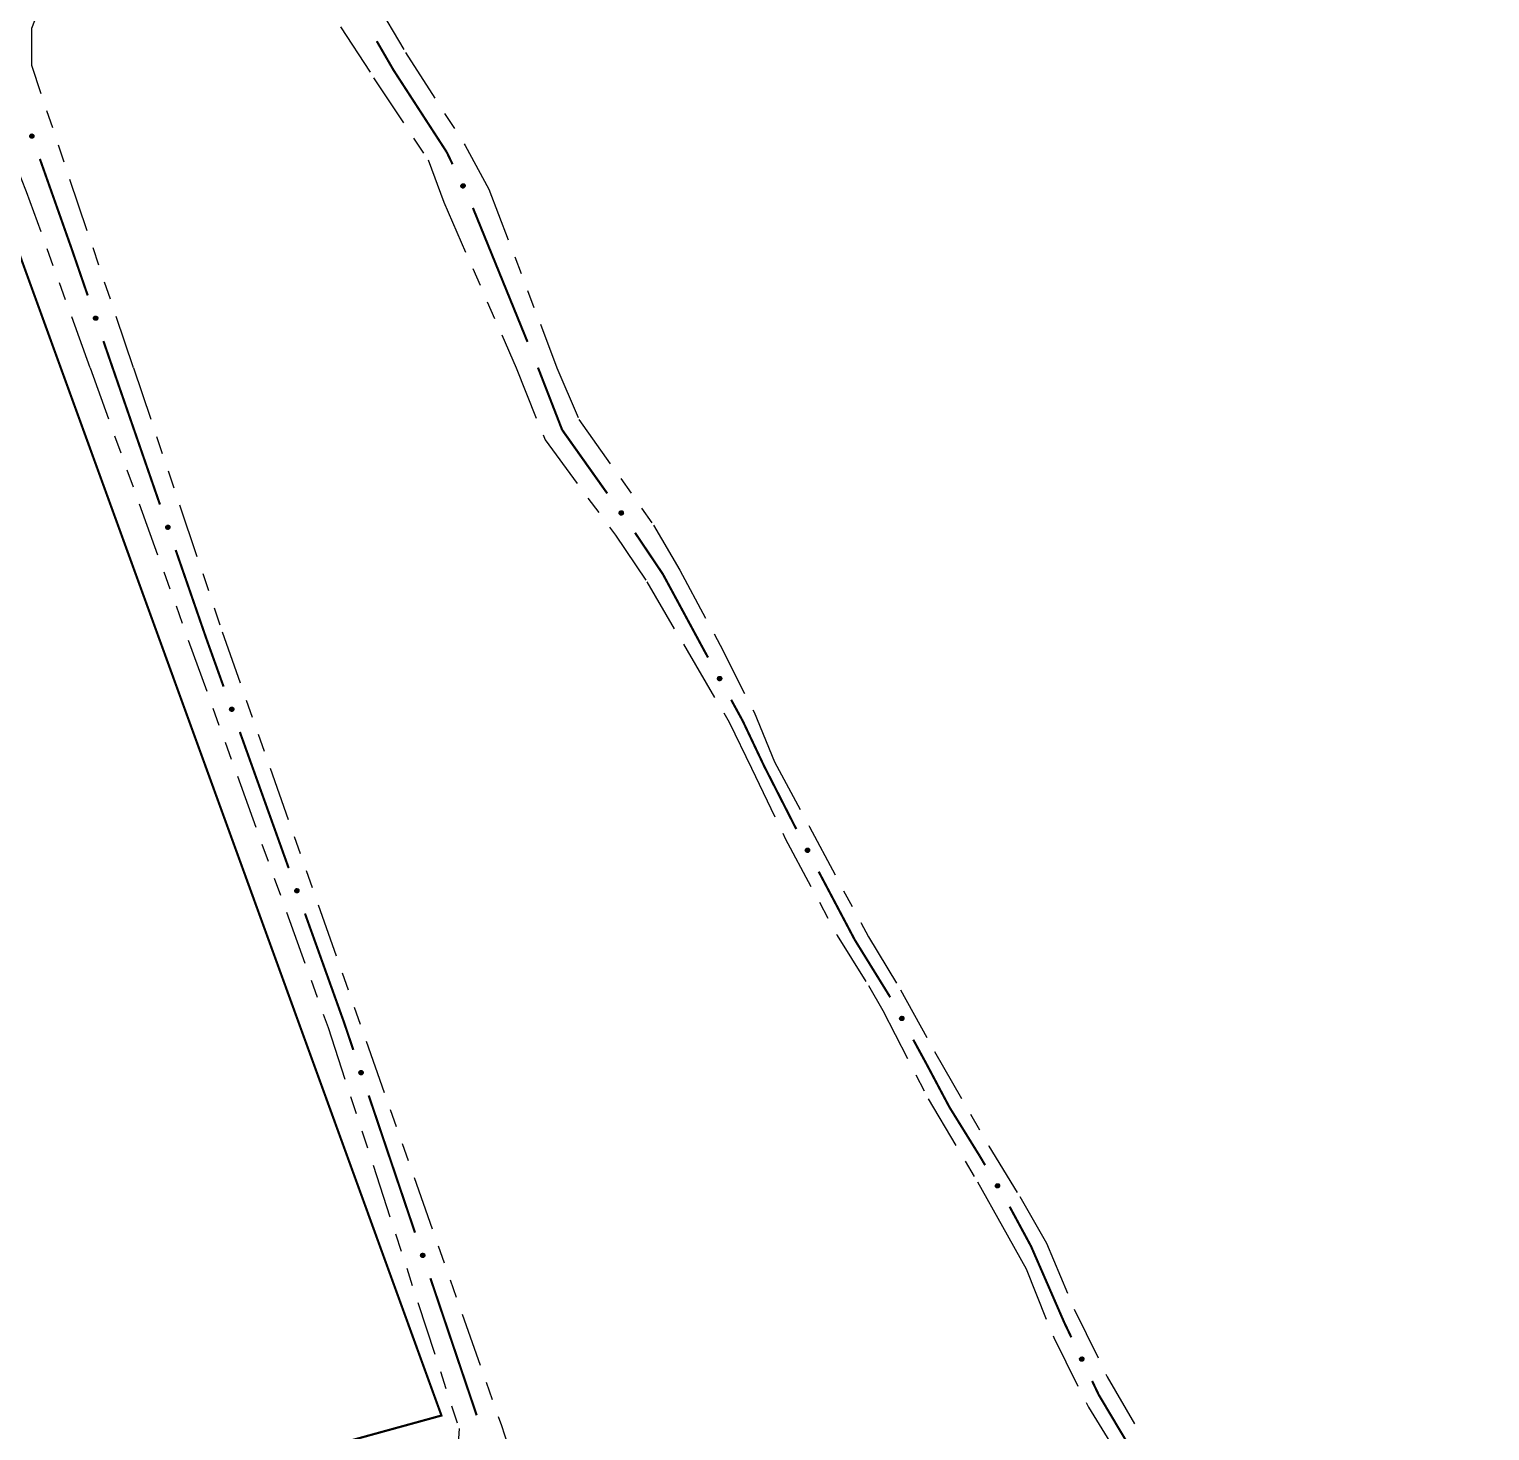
# Model space of a CAD drawing. Extents: x 209066 to 212010, y 4879784 to 4881672.
# Drawn here: x 211226.8 to 211348, y 4881274.7 to 4881391 of the extents above; entities that cross this region are included whole.
import ezdxf

# ---------------------------------------------------------------- set-up
doc = ezdxf.new("R2010")
doc.units = 0
doc.header["$LTSCALE"] = 1.5
doc.header["$MEASUREMENT"] = 0
doc.linetypes.add('TRACO_25', pattern=[8, 3, -1, 1, -1, 1, -1])
for name, color, linetype in [('RU-QUADRA', 210, 'CONTINUOUS'), ('SV-EIXO-RUA-N-PAV', 6, 'CONTINUOUS'), ('SV-RUA-NAO-PAV', 7, 'CONTINUOUS')]:
    doc.layers.add(name, color=color, linetype=linetype)

msp = doc.modelspace()

# ---------------------------------------------------------------- linework, layer by layer
at = {"layer": 'RU-QUADRA', "linetype": 'Continuous', "const_width": 0.18, "flags": 128}
msp.add_lwpolyline([(211161.385249, 4881362.878679), (211163.650086, 4881363.679722), (211161.136278, 4881370.613811), (211220.165503, 4881388.883685), (211222.503654, 4881382.0176), (211229.456637, 4881362.876478), (211261.027135, 4881275.96489), (211220.86425, 4881264.916917), (211178.247975, 4881252.219764), (211142.074683, 4881240.507313), (211101.342521, 4881227.264733), (211079.949913, 4881220.378742), (211062.391003, 4881278.25275), (211049.173647, 4881328.717101), (211069.153407, 4881334.427295), (211142.736901, 4881356.283007)], close=True, dxfattribs=at)
at = {"layer": 'SV-EIXO-RUA-N-PAV', "const_width": 0.18}
for points in [[(211255.661401, 4881389.981336), (211256.662652, 4881388.250008)], [(211256.662652, 4881388.250008), (211257.041448, 4881387.595006)], [(211257.041448, 4881387.595006), (211260.983216, 4881381.518113)], [(211260.983216, 4881381.518113), (211261.464007, 4881380.776895)], [(211261.464007, 4881380.776895), (211261.947153, 4881379.77034)], [(211227.722618, 4881380.21096), (211230.056428, 4881373.611466)], [(211263.637135, 4881376.146106), (211268.16278, 4881365.032217)], [(211230.056428, 4881373.611466), (211230.345646, 4881372.793622)], [(211230.345646, 4881372.793622), (211231.690401, 4881368.886016)], [(211232.992032, 4881365.10372), (211233.642847, 4881363.212573)], [(211233.642847, 4881363.212573), (211233.75622, 4881362.883133)], [(211233.75622, 4881362.883133), (211237.679328, 4881351.542533)], [(211269.032489, 4881362.896423), (211270.840903, 4881358.234917)], [(211270.840903, 4881358.234917), (211271.033797, 4881357.737698)], [(211271.033797, 4881357.737698), (211274.775602, 4881352.463535)], [(211277.08416, 4881349.197058), (211279.314645, 4881345.876676)], [(211238.98703, 4881347.762333), (211241.27551, 4881341.146982)], [(211279.314645, 4881345.876676), (211279.395154, 4881345.756829)], [(211279.395154, 4881345.756829), (211282.655118, 4881339.725894)], [(211241.27551, 4881341.146982), (211241.512734, 4881340.461236)], [(211241.512734, 4881340.461236), (211242.955722, 4881336.43779)], [(211282.655118, 4881339.725894), (211282.762143, 4881339.527899)], [(211282.762143, 4881339.527899), (211283.134118, 4881338.848081)], [(211285.054164, 4881335.339032), (211286.014187, 4881333.584508)], [(211286.014187, 4881333.584508), (211286.016899, 4881333.579551)], [(211286.016899, 4881333.579551), (211287.726826, 4881329.969706)], [(211244.306082, 4881332.672617), (211248.357162, 4881321.377098)], [(211287.726826, 4881329.969706), (211287.784568, 4881329.847805)], [(211287.784568, 4881329.847805), (211290.449243, 4881324.622953)], [(211292.31306, 4881321.083765), (211295.117281, 4881315.779395)], [(211249.707522, 4881317.611925), (211252.745832, 4881309.140285)], [(211295.117281, 4881315.779395), (211295.304177, 4881315.425869)], [(211295.304177, 4881315.425869), (211297.723017, 4881311.513039)], [(211297.723017, 4881311.513039), (211298.166118, 4881310.796259)], [(211298.166118, 4881310.796259), (211298.241354, 4881310.658097)], [(211252.745832, 4881309.140285), (211252.950982, 4881308.568271)], [(211252.950982, 4881308.568271), (211253.71602, 4881306.301585)], [(211300.154325, 4881307.145186), (211301.110811, 4881305.388731)], [(211301.110811, 4881305.388731), (211301.252524, 4881305.128494)], [(211301.252524, 4881305.128494), (211302.990125, 4881301.857716)], [(211254.995183, 4881302.511633), (211258.832673, 4881291.141774)], [(211302.990125, 4881301.857716), (211303.160485, 4881301.537039)], [(211303.160485, 4881301.537039), (211305.603038, 4881297.595646)], [(211305.603038, 4881297.595646), (211305.62961, 4881297.552769)], [(211305.62961, 4881297.552769), (211306.114791, 4881296.736522)], [(211308.148457, 4881293.292338), (211309.573255, 4881290.652271)], [(211309.573255, 4881290.652271), (211309.922521, 4881290.005101)], [(211309.922521, 4881290.005101), (211312.424113, 4881284.261651)], [(211260.111836, 4881287.351822), (211263.949325, 4881275.981963)], [(211312.424113, 4881284.261651), (211312.672229, 4881283.691997)], [(211312.672229, 4881283.691997), (211313.265411, 4881282.447477)], [(211314.986455, 4881278.836659), (211315.416716, 4881277.933954)], [(211315.416716, 4881277.933954), (211315.534169, 4881277.687533)], [(211315.534169, 4881277.687533), (211318.464419, 4881272.766925)]]:
    msp.add_lwpolyline(points, dxfattribs=at)
at = {"layer": 'SV-EIXO-RUA-N-PAV'}
for points in [[(211227.111695, 4881382.268691), (211227.156124, 4881382.248244), (211227.190127, 4881382.221586), (211227.212088, 4881382.191188), (211227.22449, 4881382.159267), (211227.2335, 4881382.125181), (211227.235002, 4881382.08881), (211227.227727, 4881382.048074), (211227.207529, 4881382.003362), (211227.177931, 4881381.970323), (211227.149281, 4881381.947198), (211227.11674, 4881381.93235), (211227.08348, 4881381.924152), (211227.045649, 4881381.923841), (211227.004439, 4881381.931616), (211226.959971, 4881381.953015), (211226.926814, 4881381.979379), (211226.906344, 4881382.009338), (211226.891623, 4881382.042147), (211226.882842, 4881382.077057), (211226.881573, 4881382.112767), (211226.889477, 4881382.154246), (211226.911179, 4881382.197856), (211226.937096, 4881382.231226), (211226.96676, 4881382.252111), (211226.999387, 4881382.265877), (211227.033466, 4881382.275329), (211227.069963, 4881382.278361), (211227.111695, 4881382.268691)], [(211262.84968, 4881378.14446), (211262.896048, 4881378.128903), (211262.932718, 4881378.106051), (211262.957817, 4881378.078188), (211262.973576, 4881378.047784), (211262.986195, 4881378.014862), (211262.991594, 4881377.978864), (211262.988737, 4881377.937582), (211262.973457, 4881377.890959), (211262.947579, 4881377.854932), (211262.921579, 4881377.828864), (211262.890821, 4881377.810606), (211262.858634, 4881377.798884), (211262.821055, 4881377.794512), (211262.779248, 4881377.797816), (211262.732739, 4881377.814314), (211262.696942, 4881377.836965), (211262.673373, 4881377.864552), (211262.655213, 4881377.895591), (211262.642733, 4881377.929355), (211262.637637, 4881377.964723), (211262.64104, 4881378.00681), (211262.657932, 4881378.052499), (211262.680115, 4881378.08846), (211262.707365, 4881378.11241), (211262.738325, 4881378.1296), (211262.771191, 4881378.142658), (211262.807151, 4881378.149592), (211262.84968, 4881378.14446)], [(211232.398551, 4881367.16655), (211232.442805, 4881367.145727), (211232.476582, 4881367.118782), (211232.498285, 4881367.0882), (211232.510416, 4881367.056174), (211232.519137, 4881367.022013), (211232.520331, 4881366.985631), (211232.512712, 4881366.944958), (211232.492135, 4881366.900418), (211232.462258, 4881366.867632), (211232.433414, 4881366.84475), (211232.400748, 4881366.830177), (211232.36742, 4881366.822261), (211232.329588, 4881366.822271), (211232.288445, 4881366.830395), (211232.24416, 4881366.852169), (211232.211227, 4881366.878813), (211232.191012, 4881366.908945), (211232.176569, 4881366.941877), (211232.168084, 4881366.97686), (211232.167118, 4881367.01258), (211232.175372, 4881367.053989), (211232.197442, 4881367.097415), (211232.223641, 4881367.130564), (211232.253481, 4881367.151197), (211232.286224, 4881367.164686), (211232.320381, 4881367.17385), (211232.356902, 4881367.176573), (211232.398551, 4881367.16655)], [(211275.939502, 4881351.013234), (211275.987831, 4881351.005723), (211276.027831, 4881350.989385), (211276.05727, 4881350.966156), (211276.077933, 4881350.938846), (211276.095925, 4881350.908525), (211276.107321, 4881350.873954), (211276.111469, 4881350.832782), (211276.104275, 4881350.784249), (211276.084846, 4881350.744373), (211276.063616, 4881350.714292), (211276.03638, 4881350.691106), (211276.006632, 4881350.674121), (211275.970329, 4881350.663472), (211275.928564, 4881350.659675), (211275.879938, 4881350.66809), (211275.840833, 4881350.684377), (211275.812947, 4881350.707592), (211275.789812, 4881350.735122), (211275.771814, 4881350.766297), (211275.760823, 4881350.800297), (211275.757077, 4881350.842355), (211275.766018, 4881350.89024), (211275.781816, 4881350.929427), (211275.804634, 4881350.957632), (211275.832251, 4881350.979799), (211275.862442, 4881350.998215), (211275.896717, 4881351.011117), (211275.939502, 4881351.013234)], [(211238.390238, 4881349.824206), (211238.434526, 4881349.803455), (211238.468345, 4881349.776564), (211238.490097, 4881349.746016), (211238.50228, 4881349.71401), (211238.511056, 4881349.679863), (211238.512308, 4881349.643483), (211238.504754, 4881349.602798), (211238.48425, 4881349.558225), (211238.454425, 4881349.525391), (211238.425618, 4881349.502463), (211238.392976, 4881349.487838), (211238.35966, 4881349.479868), (211238.321828, 4881349.479817), (211238.280672, 4881349.487875), (211238.236352, 4881349.509578), (211238.203377, 4881349.536169), (211238.183113, 4881349.566268), (211238.168617, 4881349.599177), (211238.160076, 4881349.634146), (211238.159052, 4881349.669865), (211238.16724, 4881349.711288), (211238.189241, 4881349.754748), (211238.215386, 4881349.78794), (211238.245193, 4881349.808621), (211238.277914, 4881349.822162), (211238.312056, 4881349.831381), (211238.348574, 4881349.834162), (211238.390238, 4881349.824206)], [(211284.121742, 4881337.272442), (211284.168872, 4881337.25937), (211284.206704, 4881337.238498), (211284.233247, 4881337.212008), (211284.250599, 4881337.182483), (211284.264949, 4881337.150279), (211284.272253, 4881337.114618), (211284.271593, 4881337.073243), (211284.258812, 4881337.025874), (211284.234883, 4881336.988523), (211284.210305, 4881336.961111), (211284.18056, 4881336.941245), (211284.149041, 4881336.927829), (211284.111748, 4881336.921467), (211284.069824, 4881336.922545), (211284.022504, 4881336.93655), (211283.985555, 4881336.957267), (211283.960554, 4881336.983563), (211283.940771, 4881337.013593), (211283.926515, 4881337.046647), (211283.919547, 4881337.081694), (211283.920709, 4881337.123902), (211283.93515, 4881337.170424), (211283.955392, 4881337.207513), (211283.98133, 4881337.232877), (211284.011334, 4881337.251687), (211284.043459, 4881337.266473), (211284.079001, 4881337.275307), (211284.121742, 4881337.272442)], [(211243.686015, 4881334.727611), (211243.730534, 4881334.707362), (211243.764656, 4881334.680855), (211243.786752, 4881334.650555), (211243.799296, 4881334.618689), (211243.808458, 4881334.584643), (211243.810121, 4881334.54828), (211243.803027, 4881334.507512), (211243.783028, 4881334.46271), (211243.753577, 4881334.42954), (211243.725031, 4881334.406289), (211243.692556, 4881334.391295), (211243.659333, 4881334.382949), (211243.621504, 4881334.382471), (211243.580259, 4881334.390063), (211243.535696, 4881334.411263), (211243.502422, 4881334.437479), (211243.48182, 4881334.467347), (211243.466953, 4881334.500091), (211243.458016, 4881334.534961), (211243.456589, 4881334.570665), (211243.464308, 4881334.612178), (211243.485816, 4881334.655885), (211243.511584, 4881334.68937), (211243.541155, 4881334.710387), (211243.573721, 4881334.724297), (211243.607757, 4881334.733901), (211243.644241, 4881334.737095), (211243.686015, 4881334.727611)], [(211291.408485, 4881323.030359), (211291.455422, 4881323.016612), (211291.492951, 4881322.995199), (211291.519111, 4881322.968331), (211291.536038, 4881322.93856), (211291.549924, 4881322.906153), (211291.556715, 4881322.870391), (211291.555461, 4881322.829029), (211291.542001, 4881322.781849), (211291.517539, 4881322.744846), (211291.49257, 4881322.717789), (211291.462543, 4881322.698352), (211291.430835, 4881322.68539), (211291.393454, 4881322.679563), (211291.351551, 4881322.681244), (211291.304436, 4881322.695926), (211291.267788, 4881322.717171), (211291.243167, 4881322.743824), (211291.223817, 4881322.774134), (211291.210037, 4881322.80739), (211291.203573, 4881322.842533), (211291.20534, 4881322.88472), (211291.220448, 4881322.93103), (211291.24122, 4881322.967824), (211291.26752, 4881322.992813), (211291.29779, 4881323.011191), (211291.330125, 4881323.025514), (211291.36579, 4881323.033838), (211291.408485, 4881323.030359)], [(211249.087455, 4881319.666919), (211249.131974, 4881319.646669), (211249.166096, 4881319.620162), (211249.188192, 4881319.589863), (211249.200736, 4881319.557997), (211249.209897, 4881319.523951), (211249.211561, 4881319.487588), (211249.204467, 4881319.44682), (211249.184468, 4881319.402018), (211249.155017, 4881319.368848), (211249.12647, 4881319.345596), (211249.093996, 4881319.330603), (211249.060773, 4881319.322257), (211249.022943, 4881319.321778), (211248.981699, 4881319.32937), (211248.937136, 4881319.350571), (211248.903862, 4881319.376787), (211248.883259, 4881319.406655), (211248.868393, 4881319.439399), (211248.859456, 4881319.474269), (211248.858029, 4881319.509973), (211248.865748, 4881319.551486), (211248.887256, 4881319.595193), (211248.913024, 4881319.628678), (211248.942595, 4881319.649695), (211248.975161, 4881319.663605), (211249.009197, 4881319.673209), (211249.04568, 4881319.676403), (211249.087455, 4881319.666919)], [(211299.225801, 4881309.080471), (211299.272904, 4881309.067304), (211299.310694, 4881309.046356), (211299.337184, 4881309.019813), (211299.354477, 4881308.990253), (211299.368762, 4881308.958019), (211299.375994, 4881308.922344), (211299.37525, 4881308.88097), (211299.362374, 4881308.833627), (211299.33837, 4881308.796325), (211299.313736, 4881308.768962), (211299.283952, 4881308.749156), (211299.252406, 4881308.735803), (211299.2151, 4881308.729516), (211299.173179, 4881308.73068), (211299.125887, 4881308.74478), (211299.088979, 4881308.765571), (211299.064031, 4881308.791918), (211299.044309, 4881308.821987), (211299.030119, 4881308.85507), (211299.023222, 4881308.890131), (211299.024469, 4881308.932337), (211299.039004, 4881308.978829), (211299.05932, 4881309.015877), (211299.08531, 4881309.041189), (211299.115351, 4881309.059939), (211299.147507, 4881309.074659), (211299.183066, 4881309.083422), (211299.225801, 4881309.080471)], [(211254.413954, 4881304.577947), (211254.458084, 4881304.556863), (211254.4917, 4881304.529717), (211254.513221, 4881304.499007), (211254.525163, 4881304.46691), (211254.533681, 4881304.432698), (211254.534659, 4881304.396309), (211254.526798, 4881304.355682), (211254.505958, 4881304.311265), (211254.475887, 4881304.278657), (211254.446907, 4881304.255947), (211254.414156, 4881304.241568), (211254.380781, 4881304.23385), (211254.34295, 4881304.234084), (211254.301856, 4881304.242452), (211254.2577, 4881304.264489), (211254.224926, 4881304.291327), (211254.20489, 4881304.321578), (211254.190643, 4881304.354596), (211254.182366, 4881304.389629), (211254.181612, 4881304.425353), (211254.190111, 4881304.466713), (211254.212439, 4881304.510007), (211254.238834, 4881304.543), (211254.268796, 4881304.563456), (211254.301618, 4881304.57675), (211254.335829, 4881304.585711), (211254.372366, 4881304.588217), (211254.413954, 4881304.577947)], [(211307.157914, 4881295.197063), (211307.205479, 4881295.185678), (211307.24403, 4881295.166167), (211307.2715, 4881295.140639), (211307.289893, 4881295.111751), (211307.305381, 4881295.080078), (211307.313951, 4881295.0447), (211307.314764, 4881295.003328), (211307.303679, 4881294.955533), (211307.281096, 4881294.917355), (211307.25751, 4881294.889084), (211307.228491, 4881294.868171), (211307.197471, 4881294.853641), (211307.160427, 4881294.845954), (211307.118492, 4881294.845539), (211307.070703, 4881294.857849), (211307.033039, 4881294.877236), (211307.007117, 4881294.902626), (211306.986277, 4881294.931932), (211306.970853, 4881294.964457), (211306.962641, 4881294.999233), (211306.962299, 4881295.041456), (211306.975074, 4881295.088463), (211306.993981, 4881295.126249), (211307.019, 4881295.152521), (211307.048314, 4881295.172388), (211307.079893, 4881295.188309), (211307.115097, 4881295.198404), (211307.157914, 4881295.197063)], [(211259.530606, 4881289.418136), (211259.574736, 4881289.397052), (211259.608353, 4881289.369906), (211259.629874, 4881289.339196), (211259.641815, 4881289.307099), (211259.650333, 4881289.272887), (211259.651311, 4881289.236498), (211259.64345, 4881289.195871), (211259.62261, 4881289.151454), (211259.592539, 4881289.118846), (211259.56356, 4881289.096136), (211259.530808, 4881289.081757), (211259.497434, 4881289.074039), (211259.459602, 4881289.074273), (211259.418508, 4881289.082641), (211259.374352, 4881289.104678), (211259.341579, 4881289.131516), (211259.321543, 4881289.161767), (211259.307296, 4881289.194785), (211259.299018, 4881289.229818), (211259.298264, 4881289.265542), (211259.306764, 4881289.306902), (211259.329091, 4881289.350196), (211259.355486, 4881289.383189), (211259.385448, 4881289.403645), (211259.41827, 4881289.416939), (211259.452481, 4881289.4259), (211259.489018, 4881289.428406), (211259.530606, 4881289.418136)], [(211314.163483, 4881280.819132), (211314.209809, 4881280.803448), (211314.246416, 4881280.780496), (211314.271438, 4881280.752564), (211314.287114, 4881280.722116), (211314.299643, 4881280.689161), (211314.304944, 4881280.653147), (211314.301973, 4881280.611874), (211314.286566, 4881280.565292), (211314.260589, 4881280.529337), (211314.234518, 4881280.50334), (211314.20371, 4881280.485167), (211314.171491, 4881280.473532), (211314.1339, 4881280.469263), (211314.092102, 4881280.472682), (211314.045638, 4881280.489308), (211314.009904, 4881280.512056), (211313.98641, 4881280.539708), (211313.968336, 4881280.570796), (211313.955948, 4881280.604594), (211313.950949, 4881280.639976), (211313.954467, 4881280.682053), (211313.971484, 4881280.727696), (211313.993766, 4881280.763596), (211314.021081, 4881280.787471), (211314.052088, 4881280.804577), (211314.084989, 4881280.817545), (211314.120969, 4881280.82438), (211314.163483, 4881280.819132)]]:
    msp.add_lwpolyline(points, close=True, dxfattribs=at)
for points in [[(211226.881573, 4881382.112767), (211226.959971, 4881381.953015)], [(211226.882842, 4881382.077057), (211226.926814, 4881381.979379)], [(211226.884254, 4881382.091032), (211226.940792, 4881381.972083)], [(211226.889477, 4881382.154246), (211227.004439, 4881381.931616)], [(211226.889604, 4881382.129108), (211226.979181, 4881381.949475)], [(211226.90305, 4881382.172941), (211227.023547, 4881381.930428)], [(211226.911179, 4881382.197856), (211227.045649, 4881381.923841)], [(211226.923916, 4881382.212161), (211227.061999, 4881381.928106)], [(211226.937096, 4881382.231226), (211227.08348, 4881381.924152)], [(211226.95236, 4881382.23814), (211227.098631, 4881381.930929)], [(211226.96676, 4881382.252111), (211227.11674, 4881381.93235)], [(211226.983533, 4881382.256401), (211227.129961, 4881381.940561)], [(211226.999387, 4881382.265877), (211227.149281, 4881381.947198)], [(211227.018722, 4881382.267398), (211227.163629, 4881381.964045)], [(211227.033466, 4881382.275329), (211227.177931, 4881381.970323)], [(211227.053158, 4881382.272339), (211227.191617, 4881381.991311)], [(211227.069963, 4881382.278361), (211227.207529, 4881382.003362)], [(211227.089414, 4881382.272134), (211227.21468, 4881382.028413)], [(211227.111695, 4881382.268691), (211227.227727, 4881382.048074)], [(211227.135443, 4881382.25657), (211227.228502, 4881382.075274)], [(211227.156124, 4881382.248244), (211227.235002, 4881382.08881)], [(211227.175573, 4881382.233131), (211227.23037, 4881382.115013)], [(211227.190127, 4881382.221586), (211227.2335, 4881382.125181)], [(211262.72358, 4881378.118476), (211262.903083, 4881377.82019)], [(211262.738325, 4881378.1296), (211262.921579, 4881377.828864)], [(211262.757384, 4881378.133189), (211262.934034, 4881377.847155)], [(211262.771191, 4881378.142658), (211262.947579, 4881377.854932)], [(211262.79109, 4881378.1418), (211262.958932, 4881377.877269)], [(211262.807151, 4881378.149592), (211262.973457, 4881377.890959)], [(211262.827158, 4881378.14549), (211262.977876, 4881377.916633)], [(211262.84968, 4881378.14446), (211262.988737, 4881377.937582)], [(211262.874593, 4881378.13496), (211262.986586, 4881377.964708)], [(211262.896048, 4881378.128903), (211262.991594, 4881377.978864)], [(211262.917008, 4881378.115967), (211262.984175, 4881378.004417)], [(211262.637637, 4881377.964723), (211262.732739, 4881377.814314)], [(211262.64104, 4881378.00681), (211262.779248, 4881377.797816)], [(211262.642636, 4881377.943401), (211262.711623, 4881377.831212)], [(211262.642733, 4881377.929355), (211262.696942, 4881377.836965)], [(211262.643866, 4881377.981831), (211262.752218, 4881377.812858)], [(211262.652527, 4881378.026855), (211262.798373, 4881377.798687)], [(211262.657932, 4881378.052499), (211262.821055, 4881377.794512)], [(211262.66906, 4881378.068089), (211262.836852, 4881377.800507)], [(211262.680115, 4881378.08846), (211262.858634, 4881377.798884)], [(211262.694548, 4881378.096973), (211262.872969, 4881377.807249)], [(211262.707365, 4881378.11241), (211262.890821, 4881377.810606)], [(211262.932718, 4881378.106051), (211262.986195, 4881378.014862)], [(211232.167118, 4881367.01258), (211232.24416, 4881366.852169)], [(211232.168084, 4881366.97686), (211232.211227, 4881366.878813)], [(211232.169614, 4881366.990823), (211232.225143, 4881366.871398)], [(211232.175287, 4881367.028852), (211232.263339, 4881366.848467)], [(211232.175372, 4881367.053989), (211232.288445, 4881366.830395)], [(211232.189103, 4881367.072569), (211232.307542, 4881366.829045)], [(211232.197442, 4881367.097415), (211232.329588, 4881366.822271)], [(211232.210301, 4881367.111611), (211232.345973, 4881366.826397)], [(211232.223641, 4881367.130564), (211232.36742, 4881366.822261)], [(211232.238963, 4881367.137349), (211232.382628, 4881366.82891)], [(211232.253481, 4881367.151197), (211232.400748, 4881366.830177)], [(211232.27029, 4881367.155345), (211232.414038, 4881366.838276)], [(211232.286224, 4881367.164686), (211232.433414, 4881366.84475)], [(211232.30557, 4881367.166043), (211232.447904, 4881366.861475)], [(211232.320381, 4881367.17385), (211232.462258, 4881366.867632)], [(211232.340047, 4881367.170693), (211232.476122, 4881366.888503)], [(211232.356902, 4881367.176573), (211232.492135, 4881366.900418)], [(211232.3763, 4881367.170181), (211232.499498, 4881366.925409)], [(211232.398551, 4881367.16655), (211232.512712, 4881366.944958)], [(211232.422195, 4881367.154228), (211232.513716, 4881366.972151)], [(211232.442805, 4881367.145727), (211232.520331, 4881366.985631)], [(211232.462126, 4881367.13045), (211232.515921, 4881367.011872)], [(211232.476582, 4881367.118782), (211232.519137, 4881367.022013)], [(211275.757077, 4881350.842355), (211275.928564, 4881350.659675)], [(211275.760823, 4881350.800297), (211275.879938, 4881350.66809)], [(211275.764077, 4881350.818212), (211275.899384, 4881350.669941)], [(211275.765017, 4881350.864051), (211275.947268, 4881350.66376)], [(211275.766018, 4881350.89024), (211275.970329, 4881350.663472)], [(211275.769348, 4881350.780125), (211275.856274, 4881350.681183)], [(211275.771814, 4881350.766297), (211275.840833, 4881350.684377)], [(211275.774356, 4881350.907484), (211275.984888, 4881350.672047)], [(211275.781816, 4881350.929427), (211276.006632, 4881350.674121)], [(211275.794606, 4881350.940254), (211276.01935, 4881350.684785)], [(211275.804634, 4881350.957632), (211276.03638, 4881350.691106)], [(211275.819594, 4881350.966347), (211276.046849, 4881350.702621)], [(211275.832251, 4881350.979799), (211276.063616, 4881350.714292)], [(211275.850431, 4881350.986552), (211276.072807, 4881350.734421)], [(211275.862442, 4881350.998215), (211276.084846, 4881350.744373)], [(211275.882201, 4881351.000726), (211276.092267, 4881350.768305)], [(211275.896717, 4881351.011117), (211276.104275, 4881350.784249)], [(211275.91713, 4881351.010449), (211276.104299, 4881350.810301)], [(211275.939502, 4881351.013234), (211276.111469, 4881350.832782)], [(211275.965661, 4881351.008073), (211276.104772, 4881350.859156)], [(211275.987831, 4881351.005723), (211276.107321, 4881350.873954)], [(211276.010673, 4881350.996508), (211276.095696, 4881350.897889)], [(211276.027831, 4881350.989385), (211276.095925, 4881350.908525)], [(211238.159052, 4881349.669865), (211238.236352, 4881349.509578)], [(211238.160076, 4881349.634146), (211238.203377, 4881349.536169)], [(211238.161584, 4881349.648112), (211238.217304, 4881349.528777)], [(211238.167195, 4881349.68615), (211238.255537, 4881349.505906)], [(211238.16724, 4881349.711288), (211238.280672, 4881349.487875)], [(211238.180941, 4881349.729889), (211238.299772, 4881349.486556)], [(211238.189241, 4881349.754748), (211238.321828, 4881349.479817)], [(211238.202076, 4881349.768965), (211238.338207, 4881349.483969)], [(211238.215386, 4881349.78794), (211238.35966, 4881349.479868)], [(211238.230697, 4881349.794749), (211238.374857, 4881349.486541)], [(211238.245193, 4881349.808621), (211238.392976, 4881349.487838)], [(211238.261995, 4881349.812795), (211238.406253, 4881349.495958)], [(211238.277914, 4881349.822162), (211238.425618, 4881349.502463)], [(211238.297259, 4881349.82355), (211238.440081, 4881349.519211)], [(211238.312056, 4881349.831381), (211238.454425, 4881349.525391)], [(211238.331728, 4881349.828255), (211238.468255, 4881349.546284)], [(211238.348574, 4881349.834162), (211238.48425, 4881349.558225)], [(211238.367981, 4881349.827802), (211238.491572, 4881349.583227)], [(211238.390238, 4881349.824206), (211238.504754, 4881349.602798)], [(211238.413902, 4881349.811922), (211238.505716, 4881349.629992)], [(211238.434526, 4881349.803455), (211238.512308, 4881349.643483)], [(211238.453871, 4881349.788208), (211238.507856, 4881349.669717)], [(211238.468345, 4881349.776564), (211238.511056, 4881349.679863)], [(211283.919547, 4881337.081694), (211284.022504, 4881336.93655)], [(211283.920709, 4881337.123902), (211284.069824, 4881336.922545)], [(211283.924858, 4881337.099109), (211284.042033, 4881336.93613)], [(211283.925671, 4881337.060668), (211284.000521, 4881336.952302)], [(211283.926515, 4881337.046647), (211283.985555, 4881336.957267)], [(211283.931115, 4881337.144529), (211284.088876, 4881336.924431)], [(211283.93515, 4881337.170424), (211284.111748, 4881336.921467)], [(211283.945434, 4881337.186584), (211284.127204, 4881336.928293)], [(211283.955392, 4881337.207513), (211284.149041, 4881336.927829)], [(211283.969352, 4881337.216781), (211284.162912, 4881336.936944)], [(211283.98133, 4881337.232877), (211284.18056, 4881336.941245)], [(211283.9972, 4881337.239796), (211284.192296, 4881336.951466)], [(211284.011334, 4881337.251687), (211284.210305, 4881336.961111)], [(211284.030176, 4881337.256283), (211284.22177, 4881336.980037)], [(211284.043459, 4881337.266473), (211284.234883, 4881336.988523)], [(211284.063377, 4881337.266673), (211284.245034, 4881337.011431)], [(211284.079001, 4881337.275307), (211284.258812, 4881337.025874)], [(211284.099198, 4881337.272274), (211284.26186, 4881337.051747)], [(211284.121742, 4881337.272442), (211284.271593, 4881337.073243)], [(211284.147125, 4881337.264279), (211284.268003, 4881337.100216)], [(211284.168872, 4881337.25937), (211284.272253, 4881337.114618)], [(211284.190489, 4881337.247565), (211284.263486, 4881337.139741)], [(211284.206704, 4881337.238498), (211284.264949, 4881337.150279)], [(211243.456589, 4881334.570665), (211243.535696, 4881334.411263)], [(211243.458016, 4881334.534961), (211243.502422, 4881334.437479)], [(211243.459366, 4881334.548943), (211243.516433, 4881334.430245)], [(211243.464308, 4881334.612178), (211243.580259, 4881334.390063)], [(211243.464547, 4881334.587042), (211243.554922, 4881334.407809)], [(211243.477798, 4881334.630934), (211243.599372, 4881334.388959)], [(211243.485816, 4881334.655885), (211243.621504, 4881334.382471)], [(211243.49849, 4881334.670246), (211243.637834, 4881334.386808)], [(211243.511584, 4881334.68937), (211243.659333, 4881334.382949)], [(211243.526818, 4881334.696352), (211243.674453, 4881334.389794)], [(211243.541155, 4881334.710387), (211243.692556, 4881334.391295)], [(211243.557909, 4881334.714751), (211243.70574, 4881334.399565)], [(211243.573721, 4881334.724297), (211243.725031, 4881334.406289)], [(211243.593049, 4881334.725904), (211243.739303, 4881334.423199)], [(211243.607757, 4881334.733901), (211243.753577, 4881334.42954)], [(211243.627463, 4881334.730998), (211243.76717, 4881334.450589)], [(211243.644241, 4881334.737095), (211243.783028, 4881334.46271)], [(211243.663719, 4881334.730955), (211243.790067, 4881334.487793)], [(211243.686015, 4881334.727611), (211243.803027, 4881334.507512)], [(211243.709817, 4881334.715596), (211243.803681, 4881334.534715)], [(211243.730534, 4881334.707362), (211243.810121, 4881334.54828)], [(211243.750051, 4881334.692335), (211243.805372, 4881334.574461)], [(211243.764656, 4881334.680855), (211243.808458, 4881334.584643)], [(211291.203573, 4881322.842533), (211291.304436, 4881322.695926)], [(211291.20534, 4881322.88472), (211291.351551, 4881322.681244)], [(211291.209134, 4881322.85987), (211291.323957, 4881322.695226)], [(211291.209395, 4881322.821421), (211291.282681, 4881322.711992)], [(211291.210037, 4881322.80739), (211291.267788, 4881322.717171)], [(211291.216041, 4881322.905195), (211291.370627, 4881322.682856)], [(211291.220448, 4881322.93103), (211291.393454, 4881322.679563)], [(211291.230963, 4881322.94704), (211291.409007, 4881322.686167)], [(211291.24122, 4881322.967824), (211291.430835, 4881322.68539)], [(211291.255312, 4881322.976891), (211291.444835, 4881322.694304)], [(211291.26752, 4881322.992813), (211291.462543, 4881322.698352)], [(211291.283488, 4881322.999504), (211291.474425, 4881322.708404)], [(211291.29779, 4881323.011191), (211291.49257, 4881322.717789)], [(211291.316696, 4881323.015516), (211291.504306, 4881322.736549)], [(211291.330125, 4881323.025514), (211291.517539, 4881322.744846)], [(211291.350043, 4881323.025428), (211291.528018, 4881322.767606)], [(211291.36579, 4881323.033838), (211291.542001, 4881322.781849)], [(211291.385941, 4881323.030515), (211291.545421, 4881322.807675)], [(211291.408485, 4881323.030359), (211291.555461, 4881322.829029)], [(211291.433748, 4881323.021832), (211291.552259, 4881322.856051)], [(211291.455422, 4881323.016612), (211291.556715, 4881322.870391)], [(211291.476868, 4881323.004498), (211291.54831, 4881322.895637)], [(211291.492951, 4881322.995199), (211291.549924, 4881322.906153)], [(211248.858029, 4881319.509973), (211248.937136, 4881319.350571)], [(211248.859456, 4881319.474269), (211248.903862, 4881319.376787)], [(211248.860806, 4881319.488251), (211248.917872, 4881319.369553)], [(211248.865748, 4881319.551486), (211248.981699, 4881319.32937)], [(211248.865987, 4881319.526349), (211248.956361, 4881319.347116)], [(211248.879238, 4881319.570242), (211249.000812, 4881319.328267)], [(211248.887256, 4881319.595193), (211249.022943, 4881319.321778)], [(211248.89993, 4881319.609554), (211249.039274, 4881319.326116)], [(211248.913024, 4881319.628678), (211249.060773, 4881319.322257)], [(211248.928257, 4881319.63566), (211249.075893, 4881319.329102)], [(211248.942595, 4881319.649695), (211249.093996, 4881319.330603)], [(211248.959349, 4881319.654059), (211249.10718, 4881319.338873)], [(211248.975161, 4881319.663605), (211249.12647, 4881319.345596)], [(211248.994489, 4881319.665212), (211249.140743, 4881319.362507)], [(211249.009197, 4881319.673209), (211249.155017, 4881319.368848)], [(211249.028902, 4881319.670306), (211249.16861, 4881319.389897)], [(211249.04568, 4881319.676403), (211249.184468, 4881319.402018)], [(211249.065159, 4881319.670262), (211249.191507, 4881319.427101)], [(211249.087455, 4881319.666919), (211249.204467, 4881319.44682)], [(211249.111257, 4881319.654903), (211249.205121, 4881319.474023)], [(211249.131974, 4881319.646669), (211249.211561, 4881319.487588)], [(211249.151491, 4881319.631643), (211249.206812, 4881319.513769)], [(211249.166096, 4881319.620162), (211249.209897, 4881319.523951)], [(211299.147507, 4881309.074659), (211299.33837, 4881308.796325)], [(211299.167424, 4881309.074819), (211299.348567, 4881308.819212)], [(211299.183066, 4881309.083422), (211299.362374, 4881308.833627)], [(211299.203256, 4881309.080348), (211299.365474, 4881308.859494)], [(211299.225801, 4881309.080471), (211299.37525, 4881308.88097)], [(211299.251167, 4881309.072256), (211299.371715, 4881308.90795)], [(211299.023222, 4881308.890131), (211299.125887, 4881308.74478)], [(211299.024469, 4881308.932337), (211299.173179, 4881308.73068)], [(211299.028569, 4881308.907535), (211299.145415, 4881308.744321)], [(211299.029304, 4881308.869093), (211299.103935, 4881308.760576)], [(211299.030119, 4881308.85507), (211299.088979, 4881308.765571)], [(211299.034916, 4881308.952942), (211299.192234, 4881308.732527)], [(211299.039004, 4881308.978829), (211299.2151, 4881308.729516)], [(211299.04932, 4881308.994968), (211299.23057, 4881308.736312)], [(211299.05932, 4881309.015877), (211299.252406, 4881308.735803)], [(211299.073299, 4881309.025117), (211299.266295, 4881308.74489)], [(211299.08531, 4881309.041189), (211299.283952, 4881308.749156)], [(211299.101194, 4881309.048076), (211299.295708, 4881308.759354)], [(211299.115351, 4881309.059939), (211299.313736, 4881308.768962)], [(211299.134202, 4881309.064497), (211299.32524, 4881308.787865)], [(211299.272904, 4881309.067304), (211299.375994, 4881308.922344)], [(211299.294498, 4881309.055456), (211299.367278, 4881308.947484)], [(211299.310694, 4881309.046356), (211299.368762, 4881308.958019)], [(211254.181612, 4881304.425353), (211254.2577, 4881304.264489)], [(211254.182366, 4881304.389629), (211254.224926, 4881304.291327)], [(211254.183979, 4881304.403582), (211254.238798, 4881304.28383)], [(211254.189877, 4881304.441577), (211254.276857, 4881304.260672)], [(211254.190111, 4881304.466713), (211254.301856, 4881304.242452)], [(211254.203952, 4881304.485211), (211254.320945, 4881304.240989)], [(211254.212439, 4881304.510007), (211254.34295, 4881304.234084)], [(211254.225381, 4881304.524127), (211254.359359, 4881304.238113)], [(211254.238834, 4881304.543), (211254.380781, 4881304.23385)], [(211254.254196, 4881304.549694), (211254.396028, 4881304.240408)], [(211254.268796, 4881304.563456), (211254.414156, 4881304.241568)], [(211254.285629, 4881304.567504), (211254.427493, 4881304.249588)], [(211254.301618, 4881304.57675), (211254.446907, 4881304.255947)], [(211254.320973, 4881304.577993), (211254.461496, 4881304.272585)], [(211254.335829, 4881304.585711), (211254.475887, 4881304.278657)], [(211254.355476, 4881304.582437), (211254.489874, 4881304.299445)], [(211254.372366, 4881304.588217), (211254.505958, 4881304.311265)], [(211254.391725, 4881304.581711), (211254.513469, 4881304.336211)], [(211254.413954, 4881304.577947), (211254.526798, 4881304.355682)], [(211254.437525, 4881304.565486), (211254.527964, 4881304.382868)], [(211254.458084, 4881304.556863), (211254.534659, 4881304.396309)], [(211254.477314, 4881304.541471), (211254.530404, 4881304.422576)], [(211254.4917, 4881304.529717), (211254.533681, 4881304.432698)], [(211306.962299, 4881295.041456), (211307.118492, 4881294.845539)], [(211306.962641, 4881294.999233), (211307.070703, 4881294.857849)], [(211306.967329, 4881295.016827), (211307.090235, 4881294.858126)], [(211306.969511, 4881294.978439), (211307.048172, 4881294.872808)], [(211306.970853, 4881294.964457), (211307.033039, 4881294.877236)], [(211306.971963, 4881295.062441), (211307.137464, 4881294.848102)], [(211306.975074, 4881295.088463), (211307.160427, 4881294.845954)], [(211306.984775, 4881295.104979), (211307.175631, 4881294.853327)], [(211306.993981, 4881295.126249), (211307.197471, 4881294.853641)], [(211307.007603, 4881295.136009), (211307.211008, 4881294.863244)], [(211307.019, 4881295.152521), (211307.228491, 4881294.868171)], [(211307.034614, 4881295.160001), (211307.239856, 4881294.878804)], [(211307.048314, 4881295.172388), (211307.25751, 4881294.889084)], [(211307.066981, 4881295.177653), (211307.268294, 4881294.908407)], [(211307.079893, 4881295.188309), (211307.281096, 4881294.917355)], [(211307.09979, 4881295.189218), (211307.290424, 4881294.94061)], [(211307.115097, 4881295.198404), (211307.303679, 4881294.955533)], [(211307.135389, 4881295.196092), (211307.305804, 4881294.981499)], [(211307.157914, 4881295.197063), (211307.314764, 4881295.003328)], [(211307.183571, 4881295.189809), (211307.310217, 4881295.030156)], [(211307.205479, 4881295.185678), (211307.313951, 4881295.0447)], [(211307.227503, 4881295.174651), (211307.304294, 4881295.069495)], [(211307.24403, 4881295.166167), (211307.305381, 4881295.080078)], [(211259.298264, 4881289.265542), (211259.374352, 4881289.104678)], [(211259.299018, 4881289.229818), (211259.341579, 4881289.131516)], [(211259.300631, 4881289.243771), (211259.35545, 4881289.124019)], [(211259.306529, 4881289.281766), (211259.39351, 4881289.100861)], [(211259.306764, 4881289.306902), (211259.418508, 4881289.082641)], [(211259.320605, 4881289.3254), (211259.437597, 4881289.081178)], [(211259.329091, 4881289.350196), (211259.459602, 4881289.074273)], [(211259.342034, 4881289.364316), (211259.476011, 4881289.078302)], [(211259.355486, 4881289.383189), (211259.497434, 4881289.074039)], [(211259.370848, 4881289.389883), (211259.512681, 4881289.080597)], [(211259.385448, 4881289.403645), (211259.530808, 4881289.081757)], [(211259.402281, 4881289.407693), (211259.544146, 4881289.089777)], [(211259.41827, 4881289.416939), (211259.56356, 4881289.096136)], [(211259.437625, 4881289.418182), (211259.578148, 4881289.112774)], [(211259.452481, 4881289.4259), (211259.592539, 4881289.118846)], [(211259.472128, 4881289.422626), (211259.606526, 4881289.139634)], [(211259.489018, 4881289.428406), (211259.62261, 4881289.151454)], [(211259.508377, 4881289.4219), (211259.630121, 4881289.1764)], [(211259.530606, 4881289.418136), (211259.64345, 4881289.195871)], [(211259.554178, 4881289.405675), (211259.644617, 4881289.223057)], [(211259.574736, 4881289.397052), (211259.651311, 4881289.236498)], [(211259.593966, 4881289.38166), (211259.647056, 4881289.262765)], [(211259.608353, 4881289.369906), (211259.650333, 4881289.272887)], [(211313.950949, 4881280.639976), (211314.045638, 4881280.489308)], [(211313.954467, 4881280.682053), (211314.092102, 4881280.472682)], [(211313.95589, 4881280.618641), (211314.024569, 4881280.506263)], [(211313.955948, 4881280.604594), (211314.009904, 4881280.512056)], [(211313.957225, 4881280.657067), (211314.065113, 4881280.487798)], [(211313.966008, 4881280.702067), (211314.11123, 4881280.4735)], [(211313.971484, 4881280.727696), (211314.1339, 4881280.469263)], [(211313.982654, 4881280.743256), (211314.149713, 4881280.475216)], [(211313.993766, 4881280.763596), (211314.171491, 4881280.473532)], [(211314.008222, 4881280.77207), (211314.185849, 4881280.481858)], [(211314.021081, 4881280.787471), (211314.20371, 4881280.485167)], [(211314.037312, 4881280.793493), (211314.215998, 4881280.494716)], [(211314.052088, 4881280.804577), (211314.234518, 4881280.50334)], [(211314.071157, 4881280.808113), (211314.247023, 4881280.521596)], [(211314.084989, 4881280.817545), (211314.260589, 4881280.529337)], [(211314.104887, 4881280.816632), (211314.272003, 4881280.551642)], [(211314.120969, 4881280.82438), (211314.286566, 4881280.565292)], [(211314.140964, 4881280.820224), (211314.291055, 4881280.590955)], [(211314.163483, 4881280.819132), (211314.301973, 4881280.611874)], [(211314.18837, 4881280.809564), (211314.299896, 4881280.639005)], [(211314.209809, 4881280.803448), (211314.304944, 4881280.653147)], [(211314.230733, 4881280.790454), (211314.297594, 4881280.678721)], [(211314.246416, 4881280.780496), (211314.299643, 4881280.689161)]]:
    msp.add_lwpolyline(points, dxfattribs=at)
at = {"layer": 'SV-RUA-NAO-PAV', "linetype": 'TRACO_25'}
for points in [[(211255.080278, 4881402.863843, 6.891726), (211254.907526, 4881401.230724, 5.594582), (211254.744425, 4881397.114786, 5.594582), (211255.623967, 4881393.156848, 5.594582), (211258.042707, 4881389.033996, 5.594582), (211262.990129, 4881381.338006, 5.594582), (211264.969098, 4881377.709896, 5.594582), (211270.599481, 4881362.881148, 6.545141)], [(211251.4929, 4881401.792635, 5.894759), (211251.336201, 4881396.345187, 5.594582), (211252.655514, 4881391.177879, 5.594582), (211255.404082, 4881386.945084, 5.594582), (211259.911733, 4881380.128636, 5.594582), (211261.231046, 4881376.610469, 5.594582), (211267.212081, 4881362.881148, 6.545141)], [(211235.482766, 4881362.876283, 6.545141), (211227.043768, 4881387.952148, 5.594582), (211227.064432, 4881391.04732, 5.569568), (211228.112716, 4881393.778086, 5.494524)], [(211231.889205, 4881362.876399, 6.094876), (211226.618218, 4881377.490006, 6.094876), (211221.704187, 4881389.946934, 5.569568), (211219.851363, 4881390.403158, 5.569568)], [(211231.889204, 4881362.876401, 6.094876), (211251.629883, 4881308.146132, 6.970391), (211262.486224, 4881274.880854, 7.4957), (211262.288829, 4881271.98364, 7.4957), (211258.118591, 4881269.197576, 7.4957), (211252.536384, 4881267.79552, 7.320597), (211234.908936, 4881264.279656, 7.045435), (211206.857721, 4881256.244675, 6.269979), (211182.401614, 4881248.419347, 5.869744), (211110.28645, 4881226.091707, 5.869744), (211065.939996, 4881212.166492, 5.869744), (211026.73516, 4881196.527404, 5.869744)], [(211235.482765, 4881362.876285, 6.545141), (211242.850928, 4881340.982327, 6.545141), (211266.005928, 4881275.139692, 7.370626), (211281.658694, 4881226.554317, 7.845187), (211287.890193, 4881207.558917, 7.845187), (211295.14346, 4881186.260828, 7.745522), (211305.792446, 4881147.69768, 7.770438), (211307.681826, 4881146.705497, 8.019602), (211309.828368, 4881146.410125, 8.119267), (211313.47758, 4881146.399988, 8.119267), (211320.6761, 4881148.803201, 8.493012), (211334.863485, 4881152.024156, 8.542845), (211344.410533, 4881153.834023, 8.542845), (211347.967118, 4881153.260796, 8.592678), (211346.672867, 4881149.626082, 8.592678), (211343.324613, 4881150.259536, 8.592678), (211334.979494, 4881149.38984, 8.692343), (211325.163444, 4881147.661149, 8.567761), (211309.673436, 4881143.514576, 8.1691), (211308.270996, 4881143.253351, 8.1691), (211307.730646, 4881141.760081, 8.069434), (211307.678785, 4881139.163235, 8.069434), (211318.722881, 4881104.966818, 8.069434)], [(211267.212081, 4881362.881148, 8.493012), (211269.618963, 4881356.902776, 8.542845), (211275.456605, 4881348.987195, 8.592678), (211278.062991, 4881345.125579, 8.592678), (211281.396159, 4881339.422157, 8.592678), (211284.877469, 4881333.496524, 8.592678), (211286.72923, 4881329.681897, 8.592678), (211289.543905, 4881323.830334, 8.592678), (211293.83999, 4881315.793694, 8.592678), (211296.432454, 4881311.64575, 8.592678), (211297.617581, 4881309.571779, 8.592678), (211301.395172, 4881302.238807, 8.592678), (211305.469045, 4881295.350258, 8.592678), (211307.543017, 4881291.646737, 8.592678), (211309.505883, 4881288.128393, 8.592678), (211311.802066, 4881282.42497, 8.592678), (211314.690812, 4881276.647478, 8.592678), (211316.690714, 4881273.425415, 8.592678)], [(211270.599481, 4881362.881148, 8.493012), (211272.433639, 4881358.606395, 8.542845), (211278.613019, 4881349.836999, 8.592678), (211280.803596, 4881346.088495, 8.592678), (211284.136765, 4881339.86658, 8.592678), (211286.951441, 4881334.311298, 8.592678), (211288.65506, 4881330.20039, 8.592678), (211291.543807, 4881324.793249, 8.592678), (211296.432454, 4881315.682588, 8.592678), (211299.098989, 4881311.275398, 8.592678), (211301.913665, 4881306.164539, 8.592678), (211306.431961, 4881298.313075, 8.592678), (211308.98739, 4881294.128096, 8.592678), (211311.209503, 4881290.276435, 8.592678), (211313.505686, 4881284.795224, 8.592678), (211316.246291, 4881279.165872, 8.592678), (211319.727601, 4881273.166168, 8.592678)]]:
    msp.add_polyline3d(points, dxfattribs=at)

doc.saveas('drawing.dxf')
